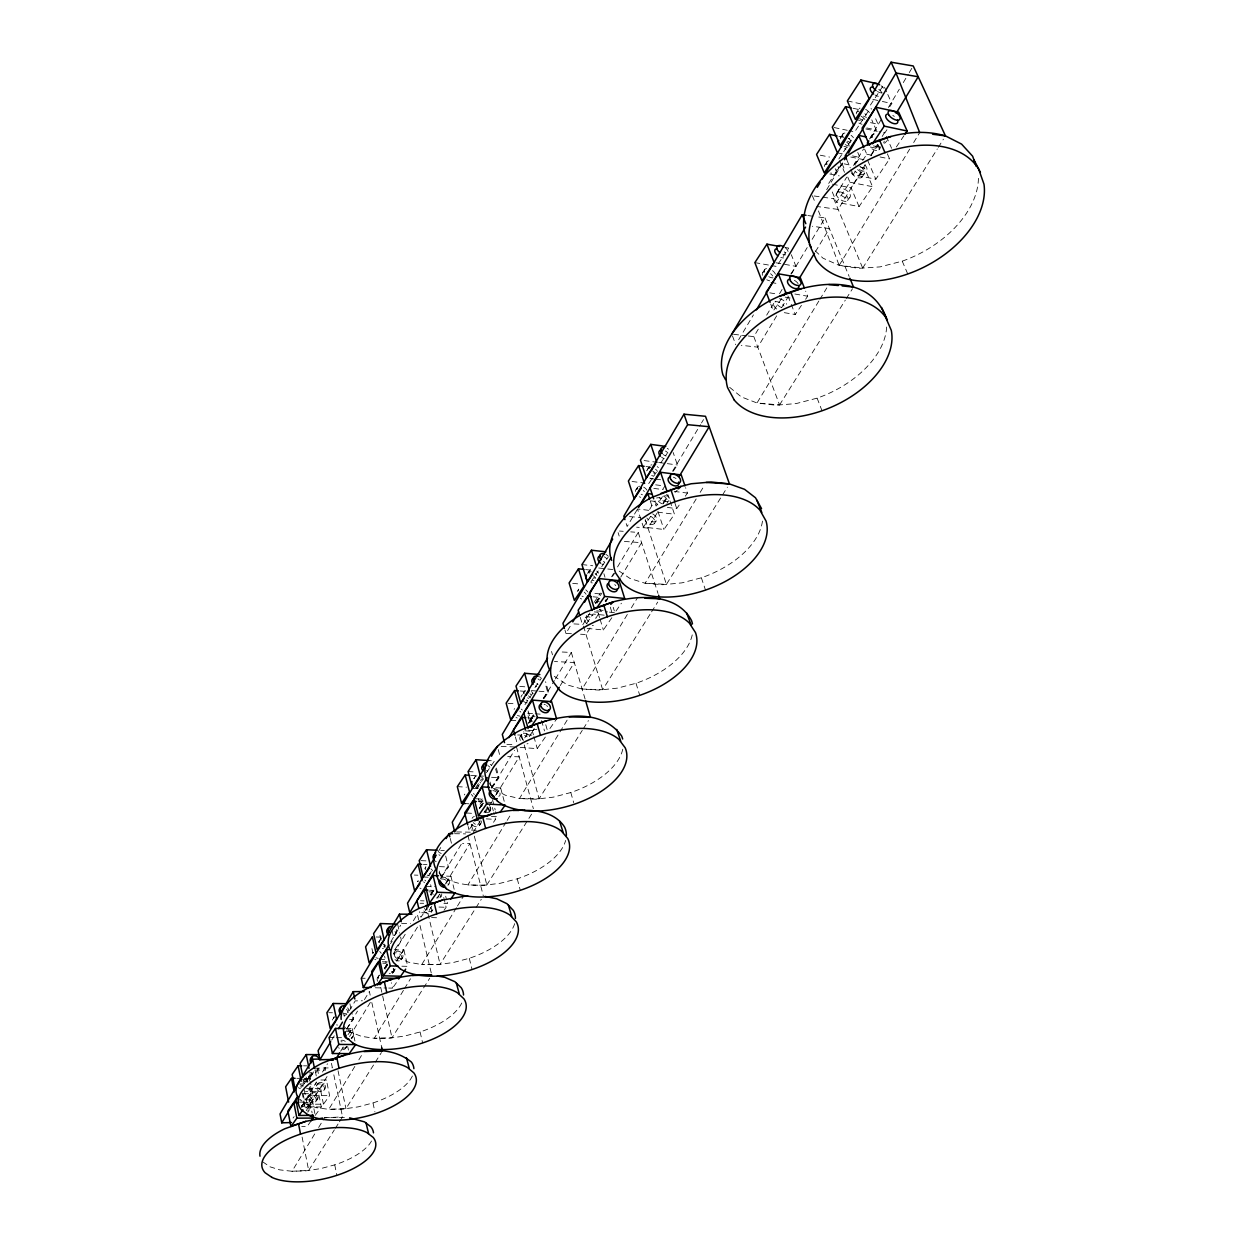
<?xml version="1.0" encoding="UTF-8"?>
<svg xmlns="http://www.w3.org/2000/svg" width="1244" height="1244" viewBox="0 0 1244 1244"><rect width="100%" height="100%" fill="white"/><g stroke="black" fill="none" stroke-linecap="round" stroke-linejoin="round"><path stroke-width="0.75" stroke-dasharray="5 3.75" d="M826.669 189.757L843.51 161.409M637.068 509.807L627.147 526.492L625.483 521.329M738.656 339.721L753.429 314.872M571.431 633.709L565.942 633.414L571.82 623.524M438.168 851.829L442.118 845.189M815.162 250.806L823.015 258.192L839.156 265.392L862.683 268.066L833.744 198.76L846.666 177.177M853.617 165.561L863.554 148.953M869.509 139.001L881.436 119.082M888.387 107.466L899.319 89.21M903.299 82.57L908.26 74.267M909.255 72.603L913.236 65.963M306.537 1081.471L310.502 1074.863M649.632 509.465L654.624 501.145M672.584 471.196L700.512 424.608M701.507 422.944L703.498 419.617M331.697 1040.124L334.652 1035.21M349.346 1010.688L355.224 1000.876L362.424 1000.782M390.834 941.646L400.677 925.256M729.653 387.319L741.284 396.883L756.99 402.978L779.568 404.922L753.817 336.611L759.742 326.721M766.662 315.167L774.577 301.981M779.521 293.74L782.492 288.795M791.386 273.96L807.201 247.587M812.145 239.346L824.99 217.902L815.504 216.596M589.92 612.919L583.016 624.426L570.25 623.695M595.845 603.076L601.754 593.217M611.628 576.781L613.587 573.5M617.537 566.922L638.25 532.432L630.724 531.872M522.9 740.009L521.531 735.095L523.537 731.783M528.513 723.526L533.489 715.269M543.457 698.739L554.404 680.561M555.399 678.913L571.338 652.478L560.531 651.918M865.202 164.643L838.207 209.443L816.764 206.442L839.156 265.392L858.609 268.346L880.083 266.885L902.227 261.162A92.834 60.583 -26.4 0 0 978.422 176.788M871.204 154.691L877.191 144.739M882.198 136.451L886.194 129.811M657.034 513.119L648.015 528.062L636.633 527.207M663.052 503.151L668.075 494.832M776.676 315.852L757.783 347.138L741.237 345.303M781.652 307.626L787.623 297.736M815.473 251.63L829.39 228.569L812.27 226.237M479.795 807.791L483.761 801.229M491.707 788.074L514.518 750.288M346.641 1029.083L357.51 1011.092M364.43 999.647L369.375 991.468L370.183 995.153M590.014 627.956L586.048 634.518L580.559 634.222M595.969 618.112L600.93 609.918M607.865 598.442L605.875 601.723A5.707 3.763 34.4 0 0 604.755 600.697M620.756 577.123L641.577 542.679L622.715 541.311M384.629 968.298L387.599 963.385M393.555 953.557L406.43 932.254M413.381 920.778L417.346 914.216L418.684 919.876M301.468 1106.802L316.489 1081.969M322.491 1072.048L327.499 1063.76M430.486 895.042L433.487 890.082M440.5 878.513L462.504 842.172M696.173 498.968L645.107 583.249L630.055 578.507L618.641 570.732L617.055 568.384M700.17 492.36L704.182 485.751M529.26 736.697L534.267 728.455M560.282 685.584L574.308 662.508L554.435 661.528M480.308 820.76L473.326 832.236L486.839 884.951C469.315 885.79 448.135 885.09 436.457 869.883M485.3 812.565L488.286 807.651M489.281 806.003L492.282 801.089M496.263 794.527L519.199 756.818L507.692 756.461M627.334 614.458L582.13 689.036L567.513 685.009L554.295 676.316M631.361 607.834L637.394 597.897M839.156 265.392L909.644 149.171M913.671 142.531L919.705 132.564M818.847 301.048L756.99 402.978L775.681 405.233L796.144 403.585L817.121 398.142A86.676 54.581 -22.9 0 0 886.645 326.799M819.843 299.4L826.825 287.893M354.851 1066.419L328.789 1109.337L316.178 1107.673L306.102 1104.159L300.597 1100.007M358.863 1059.826L361.864 1054.865M314.701 1133.968L292.029 1171.257L279.76 1169.873L269.901 1166.763L263.153 1162.114M318.635 1127.484L324.544 1117.75L346.096 1117.376M340.638 1051.227L343.624 1046.344M349.58 1036.547L370.401 1002.306M396.665 961.239L418.575 925.272M306.226 1110.705L327.343 1076.06M431.761 906.145L427.749 912.738L418.746 912.707M445.834 883.084L469.952 843.541L462.55 843.416M567.108 720.167L519.448 798.555L505.328 795.211L494.381 789.38L487.384 781.387M403.445 990.364L374.273 1038.305L361.304 1036.299L351.01 1032.302L344.122 1026.549M404.456 988.7L410.489 978.779M506.184 822.02L467.868 884.982L483.652 885.339L500.461 883.24L517.255 878.824A67.969 34.801 -14.8 0 0 565.631 840.462M507.194 820.371L511.222 813.747M456.486 907.654L421.763 964.566L408.452 962.172L397.956 957.647L393.71 953.728M457.481 906.021L463.437 896.271M862.683 268.066L937.292 148.969M938.318 147.336L943.434 139.172M762.463 521.096A79.305 46.93 -19.1 0 1 701.367 577.791L681.945 582.861L662.788 584.727L645.107 583.249L666.426 584.369L727.413 487.15M779.568 404.922L845.298 300.162M846.34 298.529L852.498 288.717M692.239 634.891A75.215 42.545 -17.3 0 1 636.011 683.283L617.522 688.119L599.157 690.093L582.13 689.036L602.656 689.72L650.581 613.432M651.607 611.815L657.718 602.08M622.762 749.199A71.11 38.129 -15.8 0 1 570.809 792.537L553.269 797.155L535.775 799.192L519.448 798.555L539.103 798.803L582.27 730.383M583.296 728.751L588.443 720.603M486.839 884.951L531.841 813.763M412.37 1076.013A60.116 26.87 -12.8 0 1 372.982 1102.946L358.148 1106.88L343.095 1109.057L328.789 1109.337L345.956 1108.653L374.351 1063.729M375.361 1062.127L381.457 1052.502M461.711 1003.037A62.542 29.265 -13.3 0 1 420.099 1031.96L404.658 1036.05L389.045 1038.211L374.273 1038.305L392 1037.807L422.571 989.509M423.598 987.907L429.709 978.25M371.521 1141.012A57.955 24.849 -12.4 0 1 334.745 1164.866L320.454 1168.66L305.9 1170.837L292.029 1171.257L308.667 1170.433L334.341 1129.894M335.367 1128.261L338.446 1123.41M339.472 1121.777L342.551 1116.91L333.548 1073.479M514.643 923.67A65.092 31.846 -14 0 1 469.283 958.3L453.205 962.545L437.017 964.691L421.763 964.566L440.096 964.287L481.272 899.319M856.867 112.038L858.376 109.736M840.913 137.073L843.137 133.668M825.052 164.752L827.229 161.425M868.11 111.509L854.706 131.848L849.108 130.682M762.867 272.358L764.889 269.295M838.845 158.983L851.984 139.048L848.252 138.271M828.691 183.428L841.939 163.399L851.331 165.296M646.538 470.885L650.006 465.66A5.94 3.67 33.9 0 0 649.555 468.615M889.74 106.72L891.855 103.532L887.33 93.456M636.057 489.638L637.752 487.073A5.878 3.685 33.9 0 0 637.301 490.027M872.619 134.585L870.318 138.053A6.904 3.514 34.2 0 1 872.339 137.369M871.018 137.757L876.211 129.951L871.795 119.89M854.084 164.488L855.592 162.233M855.841 163.57L859.915 157.444L857.754 152.421M836.901 192.509L839.109 189.181M660.891 462.784L667.157 453.407M887.345 153.805L889.6 158.921L875.838 179.229L853.166 174.673L856.323 169.962M862.621 160.538L866.819 154.24L864.596 149.109M588.117 572.691L589.703 570.296M860.708 167.194L864.471 167.956L872.557 186.693L859.06 206.566L836.543 202.212L849.932 182.199L847.755 177.068M648.715 483.605L657.967 469.781M577.263 591.46L578.833 589.112M886.941 129.749L884.811 132.937L879.119 131.74M790.826 273.991L795.942 266.356L791.324 254.74M870.847 155.78L878.186 144.833M859.06 206.566L851.114 187.86L864.471 167.956M878.964 149.824L880.503 147.538M861.905 177.254L866.446 170.49M590.884 581.881L598.224 570.949M781.59 298.576L773.333 310.829L770.72 304.065M847.599 200.673A6.764 3.561 34.2 0 0 841.784 192.353A6.764 3.561 34.2 0 0 837.352 196.754A6.764 3.561 34.2 0 0 847.599 200.673L849.839 197.361A6.764 3.561 34.2 0 0 844.007 189.026A6.764 3.561 34.2 0 0 839.56 193.426A6.764 3.561 34.2 0 0 849.839 197.361M601.723 566.72L608.129 557.203M524.688 691.026L523.242 693.172A5.349 3.701 34.2 0 1 524.035 692.566M673.206 471.227L677.42 464.976L673.159 452.505M662.896 489.079L664.965 486.015M896.364 146.947L903.921 135.798M662.446 496.698L656.086 506.075L654.282 500.632M664.638 495.687L668.386 496.154L674.45 514.223L663.923 529.477L643.397 527.052L652.789 513.243M534.951 687.652L541.467 678.058M475.099 776.754L473.762 778.713A5.131 3.701 34.3 0 1 474.539 778.106M594.103 602.438L600.463 593.093M524.968 704.633L533.52 692.053M612.546 576.314L614.692 573.142M587.184 624.021A5.66 3.763 34.4 0 1 585.286 617.755L586.888 615.407M596.094 602.36L598.193 599.173M663.176 503.804L668.386 496.154M784.28 312.664L795.211 314.499L801.447 305.371M805.599 299.275L807.683 296.227L805.677 291.158M666.939 503.291L668.712 500.694M654.328 523.615L656.07 521.065M586.686 623.399L593.077 614.054L605.766 615.298M475.566 787.747L481.521 779.039M486.435 772.726L494.49 760.939L488.954 760.582M476.53 788.618L483.03 779.148M599.561 617.568L597.944 612.25L600.074 609.14M605.393 601.365L607.523 598.271M543.224 698.288L547.593 691.944L544.934 682.661M544.157 698.366L548.526 691.991L545.587 681.712M533.365 714.787L530.395 719.11L527.814 709.889M529.198 721.971L532.105 717.726M534.034 715.393L529.711 721.66L527.347 713.139M667.359 507.459L676.752 508.609L681.028 502.405M685.304 496.185L687.45 493.075L685.599 487.632M378.907 941.63L381.208 938.303A4.727 3.639 34.6 0 0 380.586 941.117M520.443 736.308L521.874 734.224M428.465 875.667L432.648 869.603M482.174 798.835L479.997 801.991L479.127 798.648M524.719 737.894L526.881 734.769L525.917 731.301M482.905 800.11L479.904 804.433L478.458 798.866M491.862 788.012L498.968 777.749L495.983 766.553M533.396 734.815L532.432 731.363L534.593 728.222M480.277 806.889L481.972 804.386A5.178 3.748 34.8 0 0 481.397 807.309M615.967 611.084L621.409 603.216M587.106 628.407L603.356 629.962L613.012 616.013M394.83 935.13L396.012 933.451M476.374 830.292L469.004 829.919L476.032 819.812M390.429 943.698L392.171 941.179M495.563 795.336L500.663 788.027L491.396 787.452L498.004 777.982L495.594 768.87M484.04 812.503L488.052 806.734M445.679 856.074L448.384 867.021L440.905 877.751L438.666 868.654M433.301 890.673L430.797 894.234A4.929 3.716 35.1 0 1 433.658 893.145M479.329 825.767L480.666 823.839M488.721 812.721L490.074 810.777M395.343 948.814L401.346 940.231L400.101 934.866M549.941 728.502L556.597 719.001M394.861 952.189L393.679 953.868A4.774 3.685 35.2 0 1 399.837 954.039A4.774 3.685 35.2 0 1 401.159 959.808A4.774 3.685 35.2 0 1 395.001 959.653M520.132 747.426L537.237 748.624L545.976 736.153M377.834 977.317L378.969 975.685M385.733 966.433L386.884 964.769A4.758 3.685 35.2 0 0 386.278 967.63M385.5 966.821L386.651 965.157M301.717 1086.805L307.626 1078.361L304.049 1078.346M428.294 906.658L420.907 917.201L419.586 911.665M445.585 883.955L450.95 876.305L440.221 875.838M310.705 1076.464L312.742 1073.572M436.784 898.261L439.956 893.752M318.775 1068.549L315.727 1072.888L309.196 1072.872M346.858 1028.632L353.296 1019.489L352.534 1016.006M493.51 822.268L495.532 819.392L493.744 812.596M396.914 959.933L403.911 950.012L394.255 949.747M431.124 912.272L432.368 910.515M347.978 1034.713L352.27 1028.632L346.672 1028.555M401.159 959.808L402.341 958.144A4.789 3.701 35.2 0 0 398.811 951.256A4.789 3.701 35.2 0 0 394.643 956.123A4.789 3.701 35.2 0 0 402.341 958.144M392.917 972.715L394.317 970.693M308.092 1089.853L311.295 1089.853L316.349 1082.715M302.587 1104.75L301.577 1106.165A4.385 3.608 35.8 0 1 307.315 1106.149A4.385 3.608 35.8 0 1 308.419 1111.638L309.429 1110.239M308.667 1096.368L310.705 1093.492M299.384 1102.122L304.749 1102.106L310.705 1093.709L309.336 1086.883M316.878 1085.001L317.904 1083.555M351.897 1038.134L352.985 1036.594M345.381 1048.536L346.454 1047.028M443.999 910.313L446.129 907.311L442.973 894.42M320.936 1079.979L326.394 1079.979L329.613 1095.637L323.456 1104.19L307.081 1104.237L313.177 1095.653L310.362 1081.689M306.055 1108.124L310.02 1102.542L301.017 1102.557M314.887 1113.644L312.12 1099.82L318.153 1091.346L305.48 1091.346M323.456 1104.19L320.268 1088.578L326.394 1079.979M393.508 986.741L399.464 978.39M315.556 1101.873A4.416 3.608 35.8 0 0 312.399 1095.342A4.416 3.608 35.8 0 0 308.372 1100.147A4.416 3.608 35.8 0 0 315.556 1101.873L317.593 1099.012A4.416 3.623 35.8 0 0 314.437 1092.481A4.416 3.623 35.8 0 0 310.409 1097.286A4.416 3.623 35.8 0 0 317.593 1099.012M323.798 1090.553A4.447 3.623 35.8 0 0 320.625 1083.99A4.447 3.623 35.8 0 0 316.582 1088.795A4.447 3.623 35.8 0 0 323.798 1090.553L324.839 1089.106A4.447 3.623 35.8 0 0 321.652 1082.544A4.447 3.623 35.8 0 0 317.609 1087.349A4.447 3.623 35.8 0 0 324.839 1089.106M311.14 1120.86L307.128 1126.411L301.732 1126.458M315.245 1115.37L321.325 1106.942L318.153 1091.346M884.577 143.34L887.143 140.603M675.025 492.406L677.389 490.012M294.175 1116.708L293.6 1117.205A4.354 3.608 35.8 0 0 293.086 1118.045M324.544 1117.75L342.551 1116.91M314.468 1068.238L332.381 1067.819L330.515 1058.799M361.289 978.282L365.145 978.25M321.325 1106.942L304.967 1106.989L302.199 1093.072M295.87 1099.851L312.12 1099.82M320.268 1088.578L303.956 1088.578L307.081 1104.237M303.52 1093.709L310.705 1093.709M313.177 1095.653L329.613 1095.637M401.656 923.608L410.613 923.623M302.479 1079.652L308.978 1079.668M303.007 1081.254L308.388 1081.269M299.477 1083.959L302.712 1083.959M296.881 1078.33L302.245 1078.346M305.075 1078.797L310.518 1078.797M420.099 903.268L423.691 903.284M303.505 1065.828L307.081 1065.844M314.763 1070.104L325.601 1070.151L324.528 1064.988M329.085 1037.574L334.667 1037.62M336.533 1037.651L342.116 1037.698M328.743 1012.709L332.443 1012.771M349.564 1019.442L353.296 1019.489M456.579 831.941L471.476 832.205M454.573 833.698L465.66 833.884M375.253 987.783L386.76 988.016M388.688 988.063L392.513 988.14L391.3 982.729M382.794 963.245L386.2 963.322L384.598 956.216M401.874 966.199L407.69 966.339L403.911 950.012M379.622 959.482L387.304 959.684M382.312 961.783L388.066 961.939M376.17 936.996L381.861 937.167M501.192 746.478L514.596 746.929M506.899 744.347L514.612 744.612M431.559 917.574L438.666 917.823M517.691 734.955L521.531 735.095M438.992 907.047L446.129 907.311M420.503 900.749L424.048 900.874M443.937 903.471L447.513 903.611L445.694 896.224M429.631 890.237L433.192 890.377M428.885 891.839L432.414 891.979L430.657 884.733M425.619 886.272L434.529 886.645M414.376 875.061L417.891 875.201M423.131 876.989L428.465 877.222M423.411 864.487L426.956 864.642M439.459 866.617L448.384 867.021M420.954 860.63L426.257 860.879M440.765 850.429L444.31 850.601M486.28 818.879L495.532 819.392M466.516 813.016L472.02 813.327M491.427 816.422L496.994 816.733L495.656 811.632M478.162 801.649L491.069 802.411M465.24 803.593L468.91 803.795M475.892 798.741L481.444 799.068M457.31 786.628L466.438 787.188M472.44 788.354L477.96 788.696M470.667 775.323L483.496 776.147M491.567 777.282L498.968 777.749M468.086 771.544L475.426 772.011M528.607 730.259L536.257 730.834M524.859 730.803L532.432 731.363M526.881 734.769L532.619 735.188M619.434 531.033L623.197 531.312M510.817 720.229L516.493 720.649M629.511 516.618L640.862 517.488M527.58 713.17L533.303 713.605M535.2 713.761L540.922 714.196M527.783 717.835L533.489 718.27M508.018 703.295L515.56 703.886M531.343 690.591L537.081 691.058M538.979 691.213L548.526 691.991M520.287 690.98L529.742 691.757M519.79 686.393L525.481 686.859M594.337 611.892L597.944 612.25M596.7 610.851L607.601 611.939M609.42 612.126L614.878 612.67M593.061 596.778L600.292 597.524M594.881 593.404L602.112 594.15M572.691 583.312L579.844 584.058M581.943 564.574L592.735 565.756M598.722 568.01L605.968 568.803M607.787 569.006L613.23 569.581M585.66 569.596L594.632 570.561M733.633 334.325L746.478 335.771M748.313 335.989L753.817 336.611M648.668 510.335L637.503 508.967L643.397 527.052M657.578 512.17L674.45 514.223M650.892 500.881L654.593 501.348M674.248 491.411L687.45 493.075M632.092 481.49L645.03 483.138M655.65 484.833L663.099 485.782M653.815 488.41L663.176 489.592M650.083 478.427L653.815 478.909M655.681 479.142L661.279 479.857M646.009 466.547L653.427 467.511M644.143 460.575L657.174 462.301M658.667 462.504L677.42 464.976M807.916 215.554L813.607 216.332M814.136 195.977L833.744 198.76M794.869 294.019L807.683 296.227M769.787 292.838L775.245 293.771M785.197 297.145L790.484 298.047M770.985 282.466L778.231 283.725M754.875 262.608L769.321 265.174M771.124 265.501L776.536 266.449L788.696 248.1L785.057 247.447M775.929 262.779L795.942 266.356M832.438 184.174L851.114 187.86M829.872 174.02L839.187 175.87M849.932 182.199L872.557 186.693M820.278 155.205L829.561 157.086M837.445 152.856L843.074 154.007M852.435 155.92L859.915 157.444M850.772 157.008L863.942 159.698M843.914 146.403L847.662 147.181M866.819 154.24L872.51 155.407M880.114 156.977L889.6 158.921M838.938 136.327L846.386 137.882M873.412 145.906L880.736 147.43M870.287 147.01L879.803 148.985M834.149 127.541L847.226 130.293M866.788 127.961L876.211 129.951M865.855 128.941L877.222 131.335M855.405 119.44L862.963 121.041M870.52 122.643L878.077 124.26L874.376 115.879M853.073 108.275L858.718 109.488M847.351 100.935L862.403 104.185M872.884 99.396L880.472 101.044M882.369 101.464L891.855 103.532M886.583 91.776L883.567 85.074L869.929 105.818L871.406 109.161M886.319 136.358L891.606 148.316M867.706 160.46L875.838 179.229M902.227 261.162L907.762 273.991M846.589 159.279L850.243 167.831M850.974 169.542L853.166 174.673M841.939 163.399L844.847 170.241M839.56 160.647L844.52 172.341M832.267 191.965L836.543 202.212M824.99 217.902L849.139 276.432M812.363 195.728L815.302 202.865M787.95 295.963L790.593 302.696M791.246 304.391L795.211 314.499M817.121 398.142L822.02 410.784M732.452 335.88L735.717 344.681M701.367 577.791L705.503 590.091M674.932 503.198L676.752 508.609M657.952 511.455L663.923 529.477M650.239 500.834L652.633 508.096M645.216 519.494L666.426 584.369M638.25 532.432L657.998 593.388M618.097 532.603L619.185 536.04M603.9 573.717L604.988 577.216M613.214 607.336L614.318 610.882M636.011 683.283L639.743 695.334M610.275 607.134L611.924 612.468M600.106 619.341L603.356 629.962M583.514 626.105L602.656 689.72M580.279 617.397L582.425 624.519M564.947 630.039L565.942 633.414M571.338 652.478L585.1 699.066M551.512 651.467L552.491 654.811M570.809 792.537L573.671 802.613M545.758 724.739L547.733 731.674M541.575 720.587L544.514 730.959M533.878 736.541L537.237 748.624M524.253 744.938L539.103 798.803M515.389 736.899L517.286 743.819M516.509 746.991L533.365 808.678M498.253 749.634L500.026 756.212M500.663 788.027L504.302 801.649M517.255 878.824L520.287 890.315M490.043 781.978L490.991 785.602M492.515 799.721L495.205 809.922M492.406 807.496L493.293 810.901M471.274 824.197L472.922 830.634M468.148 826.514L469.004 829.919M467.915 835.517L483.341 896.069M450.235 838.425L451.448 843.245M450.95 876.305L454.153 889.258M469.283 958.3L472.067 969.542M425.946 905.181L440.096 964.287M420.006 925.474L431.746 975.032M397.613 924.121L399.682 933.062M420.099 1031.96L422.633 1042.954M392.062 930.621L393.539 937.059M383.93 943.869L384.66 947.073M379.964 935.379L381.784 943.434M380.742 987.378L392 1037.807M371.925 948.581L373.713 956.62M371.816 1002.54L381.644 1047.184M372.982 1102.946L374.91 1111.887M349.906 1003.768L352.161 1014.249M352.27 1028.632L354.929 1041.026M343.531 1012.943L344.261 1016.426M347.698 1046.577L348.46 1050.107M338.057 1070.757L345.956 1108.653M317.36 1068.549L318.402 1073.681M334.745 1164.866L336.875 1175.347M315.276 1071.006L316.318 1076.138M309.678 1075.049L310.596 1079.683M308.559 1076.184L310.269 1084.721M310.611 1086.432L311.295 1089.853M306.351 1077.817L307.268 1082.436M310.02 1102.542L312.104 1112.898M303.07 1093.6L304.749 1102.106M302.105 1137.078L308.667 1170.433M595.907 603.402A5.707 3.763 34.4 0 1 598.457 600.619M595.518 578.149A5.66 3.701 34 0 1 594.181 577.869M589.205 573.235A5.66 3.701 34 0 1 590.527 569.721M596.7 571.058A5.66 3.701 34 0 1 598.597 573.157M597.711 602.158A5.707 3.763 34.4 0 1 600.074 598.24M605.253 599.888A5.707 3.763 34.4 0 1 606.326 600.883M593.917 580.544A5.66 3.701 34 0 1 592.579 580.248M587.603 573.5A5.66 3.701 34 0 1 591.227 571.774M595.114 573.437A5.66 3.701 34 0 1 596.996 575.537M652.696 478.94A5.925 3.67 33.9 0 1 649.928 478.023M652.478 470.978A5.925 3.67 33.9 0 1 654.888 472.844M654.795 473.42A5.94 3.67 33.9 0 1 653.411 472.813M650.83 465.101A5.94 3.67 33.9 0 1 651.918 464.821M657.252 466.609A5.94 3.67 33.9 0 1 658.371 467.635M653.053 476.017A5.925 3.67 33.9 0 1 651.669 475.426M647.611 470.092A5.925 3.67 33.9 0 1 650.192 467.417M655.51 469.221A5.925 3.67 33.9 0 1 657.501 471.383M642.479 494.801A5.878 3.685 33.9 0 1 641.111 494.195M638.576 486.513A5.878 3.685 33.9 0 1 639.665 486.217M643.661 487.15A5.878 3.685 33.9 0 1 646.927 490.136M640.769 497.351A5.878 3.685 33.9 0 1 639.4 496.76M635.389 491.473A5.878 3.685 33.9 0 1 637.954 488.783M643.241 490.54A5.878 3.685 33.9 0 1 644.345 491.567M664.296 458.678A5.971 3.67 33.9 0 1 661.606 457.217M665.431 451.028A5.971 3.67 33.9 0 1 667.872 452.909M666.069 456.035A5.987 3.67 33.9 0 1 663.363 454.558M667.204 448.369A5.987 3.67 33.9 0 1 668.51 449.224M604.724 562.086A5.707 3.701 34 0 1 603.371 561.526M605.983 554.451A5.707 3.701 34 0 1 608.3 556.27M603.091 564.512A5.707 3.701 34 0 1 601.754 563.936M604.366 556.877A5.707 3.701 34 0 1 606.683 558.68M614.723 584.602A5.753 3.763 34.4 0 1 615.796 585.613M652.665 513.85A5.925 3.732 34.3 0 1 655.681 521.391A5.925 3.732 34.3 0 1 646.833 518.017M662.352 503.851A5.971 3.732 34.3 0 1 656.863 497.849M663.503 496.045A5.971 3.732 34.3 0 1 667.453 502.452M673.315 477.167A6.018 3.732 34.3 0 1 676.036 478.629M657.889 504.986A5.971 3.732 34.3 0 1 655.106 500.446M656.599 498.004A5.971 3.732 34.3 0 1 665.042 501.674M650.939 516.4A5.925 3.748 34.3 0 1 653.94 523.942A5.925 3.748 34.3 0 1 645.107 520.567M794.403 280.335A6.547 3.623 34.2 0 1 798.073 283.601M666.566 494.303A5.987 3.732 34.3 0 1 667.888 501.285A5.987 3.732 34.3 0 1 659.413 497.6M872.402 137.571A6.92 3.514 34.2 0 1 876.04 134.057M884.142 141.132A6.92 3.514 34.2 0 1 883.598 142.92M862.776 120.31A6.842 3.452 33.9 0 1 859.713 118.569M856.307 113.795A6.842 3.452 33.9 0 1 858.873 111.385M864.844 113.748A6.842 3.452 33.9 0 1 866.151 114.899M862.03 124.229A6.826 3.452 33.9 0 1 858.935 123.016M861.097 116.221A6.826 3.452 33.9 0 1 864.938 119.564M849.636 145.906A6.78 3.483 33.9 0 1 845.189 144.568M840.338 138.83A6.78 3.483 33.9 0 1 842.919 136.405M848.843 138.722A6.78 3.483 33.9 0 1 851.176 141.085M846.029 149.14A6.764 3.483 33.9 0 1 844.505 148.689M846.62 142.096A6.764 3.483 33.9 0 1 848.952 144.459M838.114 166.603A6.718 3.499 33.9 0 1 832.967 169.635M826.965 164.348A6.718 3.499 33.9 0 1 829.235 160.74M773.084 277.847A6.438 3.576 33.9 0 1 768.792 276.666M764.547 272.234A6.438 3.576 33.9 0 1 766.864 268.548M772.54 270.648A6.438 3.576 33.9 0 1 775.385 274.147M769.709 280.817A6.422 3.576 33.9 0 1 766.77 279.729M762.525 275.313A6.422 3.576 33.9 0 1 764.842 271.612M770.518 273.711A6.422 3.576 33.9 0 1 772.711 275.997M835.222 168.686A6.702 3.499 33.9 0 1 835.657 172.854A6.702 3.499 33.9 0 1 830.774 172.963M824.461 166.525A6.702 3.499 33.9 0 1 827.042 164.068M785.695 254.802A6.484 3.561 33.9 0 1 782.865 254.289M785.104 247.603A6.484 3.561 33.9 0 1 788.261 252.268M859.822 166.261A6.842 3.545 34.2 0 1 864.16 173.88A6.842 3.545 34.2 0 1 854.861 171.112M857.567 169.635A6.826 3.545 34.2 0 1 862.481 175.808A6.826 3.545 34.2 0 1 857.474 177.55A6.826 3.545 34.2 0 1 850.834 171.999M783.627 257.912A6.484 3.561 33.9 0 1 780.797 257.415M784.28 251.817A6.484 3.561 33.9 0 1 785.259 253.014M880.425 146.885A6.904 3.514 34.2 0 1 873.226 144.708M877.378 144.351A6.904 3.514 34.2 0 1 878.109 150.337A6.904 3.514 34.2 0 1 869.587 146.994M892.803 115.428A6.982 3.499 34.2 0 1 894.312 116.423M864.891 165.001A6.842 3.545 34.2 0 1 866.057 170.786A6.842 3.545 34.2 0 1 858.438 168.873M855.359 165.219A6.842 3.545 34.2 0 1 858.998 161.673M781.59 307.579A6.5 3.639 34.2 0 1 775.525 301.219M779.459 298.684A6.5 3.639 34.2 0 1 786.721 304.251M878.326 96.317A6.904 3.437 33.9 0 1 875.201 95.073M878.808 89.304A6.904 3.437 33.9 0 1 881.934 92.927M776.614 309.01A6.484 3.654 34.2 0 1 774.919 301.903A6.484 3.654 34.2 0 1 784 306.055M882.043 92.958A6.92 3.421 33.9 0 1 877.518 91.543M881.125 85.774A6.92 3.421 33.9 0 1 883.52 88.168M850.492 142.376A6.78 3.468 33.9 0 1 847.413 141.163M842.888 136.591A6.78 3.468 33.9 0 1 846.526 133.155M851.067 135.332A6.78 3.468 33.9 0 1 853.415 137.695M866.586 117.325A6.842 3.452 33.9 0 1 863.491 116.096M859.137 108.57A6.842 3.452 33.9 0 1 859.977 108.104M865.622 109.316A6.842 3.452 33.9 0 1 869.478 112.675M588.785 621.689A5.66 3.763 34.4 0 1 587.681 614.816A5.66 3.763 34.4 0 1 595.767 618.206M593.372 625.297A5.66 3.763 34.4 0 1 592.315 625.623M585.286 617.755A5.66 3.763 34.4 0 1 592.284 618.439M592.315 582.907A5.66 3.701 34 0 1 590.978 582.627M593.512 575.817A5.66 3.701 34 0 1 595.394 577.9M581.679 598.986A5.614 3.701 34 0 1 580.357 598.426M584.213 592.175A5.614 3.701 34 0 1 586.079 594.259M583.249 596.654A5.614 3.701 34 0 1 581.928 596.094M578.149 590.947A5.614 3.701 34 0 1 578.32 589.936M585.784 589.843A5.614 3.701 34 0 1 587.65 591.926M603.184 610.275A5.707 3.763 34.4 0 1 599.281 609.451M595.581 603.2A5.707 3.763 34.4 0 1 599.219 601.412M493.044 788.68A5.209 3.748 34.8 0 1 498.782 790.982A5.209 3.748 34.8 0 1 499.419 796.098M492.842 790.593A5.194 3.748 34.8 0 1 498.735 796.222M523.568 740.336A5.349 3.748 34.7 0 1 522.667 733.618A5.349 3.748 34.7 0 1 530.333 736.728M528.031 743.523A5.334 3.748 34.7 0 1 527.005 743.865M520.365 740.398A5.334 3.748 34.7 0 1 521.22 735.702A5.334 3.748 34.7 0 1 527.129 736.806M527.192 702.86A5.334 3.701 34.2 0 1 523.491 701.336M521.112 697.106A5.334 3.701 34.2 0 1 522.604 694.696M528.498 695.831A5.334 3.701 34.2 0 1 530.255 697.837M519.961 716.124A5.303 3.701 34.2 0 1 517.442 715.378M514.114 709.407A5.303 3.701 34.2 0 1 514.612 708.582M521.283 709.111A5.303 3.701 34.2 0 1 522.278 710.044M517.271 717.975A5.303 3.701 34.2 0 1 516.027 717.461M519.852 711.21A5.303 3.701 34.2 0 1 520.847 712.143M532.043 721.815A5.396 3.763 34.6 0 1 532.914 717.104M533.94 716.762A5.396 3.763 34.6 0 1 535.122 716.715M530.115 722.811A5.38 3.763 34.6 0 1 531.452 719.234M464.323 794.947A5.085 3.685 34.3 0 1 464.836 794.123M471.274 794.512A5.085 3.685 34.3 0 1 472.938 796.455M487.726 771.078A5.178 3.701 34.3 0 1 486.497 770.58M490.323 764.329A5.178 3.701 34.3 0 1 491.287 765.247M528.824 698.366A5.349 3.701 34.2 0 1 527.549 697.837M524.144 693.934A5.349 3.701 34.2 0 1 524.004 692.846M524.191 691.851A5.349 3.701 34.2 0 1 525.481 690.436M531.39 691.586A5.349 3.701 34.2 0 1 533.147 693.592M527.378 700.496A5.349 3.701 34.2 0 1 526.103 699.968M529.944 693.717A5.349 3.701 34.2 0 1 530.939 694.65M536.848 729.217A5.38 3.763 34.6 0 1 533.349 729.373M528.684 722.811A5.38 3.763 34.6 0 1 532.214 720.945M544.094 704.275A5.427 3.763 34.6 0 1 545.37 704.804M546.551 705.566A5.427 3.763 34.6 0 1 547.578 706.53M487.819 765.589A5.163 3.701 34.3 0 1 489.918 767.237M474.602 777.578A5.131 3.701 34.3 0 1 476.887 775.789M481.599 777.158A5.131 3.701 34.3 0 1 483.278 779.117M490.198 806.734A5.178 3.748 34.8 0 1 489.716 811.119A5.178 3.748 34.8 0 1 484.678 811.135M482.75 803.764A5.178 3.748 34.8 0 1 483.761 803.406M478.878 786.084A5.131 3.701 34.3 0 1 477.649 785.866M479.92 808.18A5.163 3.748 34.8 0 1 482.408 805.35M487.15 806.703A5.163 3.748 34.8 0 1 489.219 811.881M597.213 602.982A5.707 3.763 34.4 0 1 600.836 599.048M481.226 820.916A5.131 3.748 34.8 0 1 478.878 824.834A5.131 3.748 34.8 0 1 473.202 822.579M472.114 818.334A5.131 3.748 34.8 0 1 474.399 816.515M478.738 820.698A5.131 3.748 34.8 0 1 478.536 826.389A5.131 3.748 34.8 0 1 471.865 824.508M489.856 807.294A5.163 3.748 34.8 0 1 488.954 811.959M487.943 812.316A5.163 3.748 34.8 0 1 484.336 811.694M480.93 806.781A5.163 3.748 34.8 0 1 482.408 804.324M479.578 808.724A5.163 3.748 34.8 0 1 482.066 805.91M486.808 807.263A5.163 3.748 34.8 0 1 489.063 811.446M536.599 686.501A5.38 3.701 34.2 0 1 535.324 685.973M537.983 678.944A5.38 3.701 34.2 0 1 539.165 679.706M538.061 684.34A5.396 3.701 34.2 0 1 536.786 683.811M539.445 676.783A5.396 3.701 34.2 0 1 540.627 677.545M378.207 958.269A4.696 3.639 34.7 0 1 375.937 957.678M372.936 953.106A4.696 3.639 34.7 0 1 373.138 952.158M379.7 951.52A4.696 3.639 34.7 0 1 381.208 953.339M378.347 978.53A4.727 3.685 35.2 0 1 379.731 975.063M377.585 981.221A4.712 3.685 35.2 0 1 379.529 976.322M383.51 948.581A4.712 3.639 34.6 0 1 382.359 948.426M378.409 942.454A4.712 3.639 34.6 0 1 379.653 941.024M385.733 946.824A4.712 3.639 34.6 0 1 383.51 946.762M379.436 942.781A4.712 3.639 34.6 0 1 380.804 939.36M375.921 959.746A4.681 3.639 34.7 0 1 374.802 959.311M372.5 952.997A4.681 3.639 34.7 0 1 373.247 952.375M393.135 968.812A4.743 3.685 35.2 0 1 392.171 973.352M384.785 968.609A4.743 3.685 35.2 0 1 387.195 965.811M394.783 969.278A4.743 3.685 35.2 0 1 390.134 972.03M385.951 966.961A4.743 3.685 35.2 0 1 387.397 964.535M430.766 873.957A4.898 3.67 34.5 0 1 429.584 873.77M425.339 869.665A4.898 3.67 34.5 0 1 425.93 866.819L424.702 868.623A4.898 3.67 34.5 0 1 426.428 867.643M431.45 895.338A4.929 3.716 35.1 0 1 433.783 891.466M439.956 894.607A4.929 3.716 35.1 0 1 440.469 896.753M441.62 893.907A4.945 3.716 35.1 0 1 440.267 897.422M438.168 897.888A4.945 3.716 35.1 0 1 436.986 897.701M433.114 894.638A4.945 3.716 35.1 0 1 434.063 890.051M429.538 875.76A4.898 3.67 34.5 0 1 427.174 875.107M430.968 868.903A4.898 3.67 34.5 0 1 432.554 870.784M438.697 896.395A4.929 3.716 35.1 0 1 439.116 897.468M432.865 909.675A4.898 3.701 35.1 0 1 428.931 911.557A4.898 3.701 35.1 0 1 424.499 908.384M430.626 907.311A4.898 3.701 35.1 0 1 429.895 913.112A4.898 3.701 35.1 0 1 423.271 910.141M441.48 879.088A4.96 3.716 35.1 0 1 446.549 880.783A4.96 3.716 35.1 0 1 448.011 885.417M478.691 787.965A5.131 3.685 34.3 0 1 476.312 787.825M479.873 781.994A5.131 3.685 34.3 0 1 480.604 783.036M473.544 793.485A5.1 3.685 34.3 0 1 474.275 794.527M393.384 968.438A4.743 3.685 35.2 0 1 391.456 973.352M390.367 973.461A4.743 3.685 35.2 0 1 389.216 973.29M385.111 969.278A4.743 3.685 35.2 0 1 387.428 965.422M395.032 968.889A4.758 3.685 35.2 0 1 390.383 971.642M385.811 945.269A4.727 3.639 34.6 0 1 383.525 944.662M440.998 878.28A4.976 3.716 35.1 0 1 447.809 878.979A4.976 3.716 35.1 0 1 448.011 885.059M417.937 881.654A4.867 3.654 34.6 0 1 418.139 880.69M424.873 880.13A4.867 3.654 34.6 0 1 425.775 881.001M421.032 888.558A4.867 3.654 34.6 0 1 419.881 888.107M417.424 881.638A4.867 3.654 34.6 0 1 418.186 881.032M423.644 881.903A4.867 3.654 34.6 0 1 424.546 882.774M346.936 1046.204A4.556 3.654 35.5 0 1 340.529 1046.981M341.012 1040.342A4.556 3.654 35.5 0 1 345.257 1041.415M346.081 1046.764A4.541 3.654 35.5 0 1 343.204 1049.656A4.541 3.654 35.5 0 1 338.617 1047.666M340.996 1041.741A4.541 3.654 35.5 0 1 342.1 1041.881M301.297 1106.958A4.385 3.608 35.8 0 1 307.89 1112.245M300.457 1088.64A4.354 3.561 35.1 0 1 298.451 1087.645M303.07 1082.218A4.354 3.561 35.1 0 1 304.469 1083.928M301.452 1087.209A4.354 3.561 35.1 0 1 300.395 1086.836M303.116 1080.181A4.354 3.561 35.1 0 1 305.464 1082.513M301.934 1107.502A4.385 3.608 35.8 0 1 304.873 1103.615A4.385 3.608 35.8 0 1 309.865 1106.802A4.385 3.608 35.8 0 1 307.812 1111.25M303.52 1085.919A4.354 3.561 35.1 0 1 300.442 1084.799M305.075 1079.372A4.354 3.561 35.1 0 1 306.802 1082.078M346.33 1013.58A4.556 3.608 34.8 0 1 344.153 1013.549M347.62 1007.842A4.556 3.608 34.8 0 1 348.678 1010.843M348.475 1011.776A4.556 3.608 34.8 0 1 347.978 1012.585M346.905 1014.124A4.541 3.608 34.8 0 1 344.184 1015.244M346.547 1009.382A4.541 3.608 34.8 0 1 347.605 1012.383M312.431 1073.292A4.385 3.576 35 0 1 307.999 1076.013M311.016 1072.732A4.385 3.576 35 0 1 310.378 1076.791A4.385 3.576 35 0 1 305.931 1077.055M337.59 1025.04A4.525 3.608 34.8 0 1 336.486 1024.885M332.521 1020.033A4.525 3.608 34.8 0 1 332.739 1019.1M333.967 1017.685A4.525 3.608 34.8 0 0 333.236 1018.292L334.294 1016.768A4.525 3.608 34.8 0 0 333.579 1018.509M396.23 929.579A4.758 3.654 34.6 0 1 393.213 934.539M395.063 931.274A4.743 3.654 34.6 0 1 392.047 936.219M436.193 861.657A4.929 3.67 34.5 0 1 435.12 860.957M438.899 854.752A4.929 3.67 34.5 0 1 439.987 855.437M346.578 1030.265A4.572 3.654 35.4 0 1 352.969 1032.271A4.572 3.654 35.4 0 1 351.321 1037.62M346.423 1031.416A4.572 3.654 35.4 0 1 351.881 1033.795A4.572 3.654 35.4 0 1 351.166 1038.756M313.441 1071.846A4.385 3.576 35 0 1 309.01 1074.567M438.976 852.467A4.945 3.67 34.5 0 1 441.231 853.617M309.383 1098.716A4.416 3.608 35.8 0 0 316.582 1100.442A4.416 3.608 35.8 0 0 313.426 1093.911A4.416 3.608 35.8 0 0 309.383 1098.716"/><path stroke-width="1.5" d="M817.277 187.377L820.231 182.37M822.206 179.027L891.093 62.2L913.236 65.963L945.471 135.907L961.596 144.117L972.652 156.231L976.213 166.338M761.561 508.625L755.481 497.756L744.55 489.312L729.451 483.916L705.488 416.289L683.982 414.19L623.835 516.182L624.939 519.619M731.799 334.107L802.209 214.761L806.019 215.29M612.67 539.134L562.957 623.291L564.449 628.344M547.578 658.092L502.296 734.395L504.535 742.637M844.505 159.73L846.48 156.402M848.455 153.059L896.007 73.007L891.093 62.2M639.043 506.463L687.637 424.671L683.982 414.19M756.368 309.911L805.568 227.123M486.591 764.5L452.272 822.222L454.713 831.909L487.213 777.609M491.489 756.243L497.367 746.353M319.786 1059.048L312.633 1059.204L280.04 1113.971L281.75 1122.834L291.438 1122.523M572.8 621.891L578.678 612.001M584.571 602.127L611.022 557.654M363.994 991.53L353.234 991.639L318.091 1050.682L319.941 1059.732L332.179 1059.468M411.982 914.2L399.464 914.169L361.289 978.282L363.31 987.565L371.054 987.487M436.193 855.141L407.534 903.206L409.758 912.676L435.571 869.696M446.067 838.565L449.037 833.589L452.723 833.667M508.936 737.661L550.47 668.137M281.75 1122.834L297.611 1096.368M319.941 1059.732L330.717 1041.757M338.57 1028.679L342.489 1022.133M363.31 987.565L388.874 944.927M896.193 113.235L918.196 76.739L896.007 73.007L919.705 132.564M679.1 476.561L709.189 426.723L687.637 424.671M799.55 277.972L814.478 253.263M617.786 582.037L619.761 578.755M550.283 702.082L559.287 687.232M335.678 1059.39L339.643 1052.859M860.895 80.051L847.351 100.935L855.405 119.44L869.089 98.571L860.895 80.051L877.906 83.814M845.562 106.673L832.283 127.152L840.166 145.626L853.586 125.162L845.562 106.673L851.207 107.87M829.608 134.383L816.562 154.458L824.274 172.9L837.445 152.856L829.608 134.383L837.072 135.938M766.942 244.151L754.875 262.608L761.934 280.895L774.11 262.453L766.942 244.151L779.63 246.452M665.742 446.394L650.783 444.372L640.427 460.093L646.336 477.945L655.759 463.825M644.143 466.298L638.576 465.583L628.391 481.024L634.191 498.813L641.391 488.037M905.01 134.196L907.171 131.009L898.712 112.193L875.869 107.248L862.076 128.148L869.54 145.299M866.213 136.98L858.64 135.394L845.127 155.858L846.589 159.279M578.476 568.819L569.114 582.938L574.37 600.432L583.809 586.359L578.476 568.819L583.871 569.394M605.906 551.838L591.46 550.221L581.943 564.574L587.308 582.13L592.642 574.184M804.324 287.784L800.296 277.645L778.402 273.804L766.164 292.216L770.067 302.37M872.433 143.791L884.235 126.126L875.869 107.248M539.834 674.543L524.61 673.253L515.996 686.082L520.769 703.218L524.019 698.428M684.977 485.829L681.261 474.959L660.58 472.269L650.068 487.928L653.675 498.828M514.612 690.513L506.137 703.155L510.817 720.229L519.354 707.634L514.612 690.513L518.406 690.824M638.545 507.428L647.844 493.588L651.576 494.055M783.642 295.512L785.71 292.449L778.402 273.804M468.832 775.214L465.163 774.981L457.31 786.628L461.586 803.375L465.24 803.593M488.954 760.582L476.063 759.711L468.086 771.544L472.44 788.354L479.469 778.044M597.058 607.507L604.615 596.436L624.69 598.488L619.092 580.668L599.095 578.553L589.438 592.844L594.337 608.891M591.258 596.607L587.65 596.234L578.149 610.291L579.751 615.624M526.181 695.225L528.358 692.022M437.204 850.258L426.536 849.73L419.181 860.553L423.131 876.989L429.475 867.752M421.654 864.409L418.108 864.253L410.847 874.905L414.734 891.279L419.959 883.691M461.586 803.375L469.501 791.775L465.163 774.981M556.597 719.001L551.621 701.632L532.479 700.092L523.771 712.874L528.109 728.533M380.462 923.546L373.573 933.638L377.181 949.763L384.132 939.718L380.462 923.546L395.716 924.059M525.87 717.695L522.076 717.399L513.492 729.964L514.907 735.157M333.205 1003.473L326.892 1012.678L330.173 1028.415L336.533 1019.256L333.205 1003.473L346.205 1003.706M489.545 787.343L482.128 786.877L474.057 798.632L478.458 815.691L487.726 816.204M476.312 801.54L472.627 801.338L464.665 812.923L467.713 824.819M530.799 727.087L537.392 717.539L532.479 700.092M301.701 1065.813L298.125 1065.797L292.153 1074.427L295.201 1089.837M318.822 1054.648L306.226 1054.57L300.177 1063.309L302.93 1077.071M295.077 1078.33L291.5 1078.315L285.638 1086.789L288.639 1102.137M438.432 875.76L433.067 875.527L425.619 886.272L429.631 902.942L434.996 903.144M427.858 890.16L424.297 890.02L416.958 900.609L418.715 907.98M478.458 815.691L486.591 803.982L482.128 786.877M390.398 949.639L386.542 949.53L379.622 959.482L383.292 975.809L400.646 976.213L405.668 969.154M344.806 1028.539L335.46 1028.415L329.085 1037.574L332.397 1053.513L349.206 1053.637L355.691 1044.571L338.819 1044.416L332.397 1053.513M429.631 902.942L437.126 892.243L433.067 875.527M293.802 1102.588L287.893 1110.985L290.909 1126.52L296.865 1118.169L293.802 1102.588L297.409 1102.573M297.86 1097.006L295.87 1099.851L298.949 1115.448L313.426 1115.386M383.292 975.809L390.258 965.904L386.542 949.53M377.212 984.984L382.126 978.002L378.471 961.69L371.645 971.517L374.848 985.979M500.072 812.348L505.204 805.07L486.591 803.982M450.748 899.039L455.071 892.959L437.126 892.243M298.949 1115.448L302.961 1109.803M311.14 1120.86L313.13 1118.076L312.446 1114.624M678.555 488.814L680.919 486.42L691.135 483.761L711.21 482.003L729.451 483.916L706.188 482.439M610.757 604.382L613.292 601.847C639.198 594.959 676.814 593.186 691.462 620.398A75.215 42.545 -17.3 0 1 692.457 623.975M809.269 244.104L811.244 247.105M973.881 159.714L980.428 172.387M881.576 307.486L887.392 320.003M756.896 500.259L761.81 512.497M686.672 613.012L691.12 625.017M616.729 729.419L620.709 741.16M932.596 134.243L945.471 135.907C915.273 127.075 883.722 136.062 856.603 149.98A92.834 60.583 -26.4 0 0 804.728 232.815L809.035 242.269M559.551 821.056L563.174 832.531M508.423 905.259L511.735 916.486M885.946 317.609C868.872 269.668 804.806 282.388 769.336 301.017A86.676 54.581 -22.9 0 0 722.919 374.817L725.516 379.638M456.315 983.055L459.347 994.049M406.493 1057.882L409.276 1068.627M661.03 493.339L680.919 486.42L651.374 497.584A79.305 46.93 -19.1 0 0 611.69 560.422M366.047 1123.037L368.597 1133.533M594.445 608.332L613.292 601.847L585.333 612.266A75.215 42.545 -17.3 0 0 549.288 669.085M467.651 895.727L442.429 900.065L418.528 908.68A65.092 31.846 -14 0 0 389.403 948.27M322.662 1118.029L305.837 1121.357L284.876 1128.728A57.955 24.849 -12.4 0 0 260.012 1156.205M622.669 739.029A71.11 38.129 -15.8 0 0 621.58 735.888C598.38 704.244 550.579 716.886 519.899 730.492A71.11 38.129 -15.8 0 0 487.384 781.387M524.859 810.186C504.535 809.02 484.678 815.333 466.282 823.404A67.969 34.801 -14.8 0 0 435.555 868.265M412.495 975.483L431.746 975.032C410.271 973.492 388.999 978.779 369.452 987.378A62.542 29.265 -13.3 0 0 341.167 1019.427M413.879 1068.658A60.116 26.87 -12.8 0 0 411.391 1062.049C386.293 1041.834 349.984 1051.942 322.616 1062.967A60.116 26.87 -12.8 0 0 297.238 1095.917M867.908 144.77L890.999 136.513M779.926 296.243L801.602 288.577M546.225 720.805L528.467 726.854L532.043 727.118M491.349 814.276L474.415 819.998L477.883 820.185M426.272 905.476L442.429 900.065M392.295 979.215L376.854 984.362L380.726 984.439M344.464 1055.239L329.676 1060.121L333.423 1060.152M291.64 1126.038L305.837 1121.357M363.87 1051.569L382.468 1050.9L381.644 1047.184M463.437 896.271L467.06 896.224M296.865 1118.169L313.13 1118.076M513.243 810.435L518.872 810.45M524.501 810.482C539.15 809.922 555.975 813.825 564.449 826.825A67.969 34.801 -14.8 0 1 566.362 835.704M569.099 716.902L590.496 717.353L585.644 700.901M382.126 978.002L399.464 978.39M390.258 965.904L398.002 966.09M644.843 598.208L659.755 598.831L658.589 595.207M480.728 818.568L477.027 818.365L472.627 801.338M537.392 717.539L554.668 718.861M828.831 284.596L838.332 285.545M842.126 285.933L853.524 287.069L849.87 278.205M349.626 1117.843L364.585 1121.901L370.899 1126.8A57.955 24.849 -12.4 0 1 373.495 1132.849M785.71 292.449L789.365 293.071M437.344 976.011L444.808 977.333L454.853 981.671L461.213 987.705A62.542 29.265 -13.3 0 1 463.53 994.998M485.004 896.411L496.745 898.79L506.961 903.704L513.321 910.421A65.092 31.846 -14 0 1 515.436 918.445M884.235 126.126L907.171 131.009M879.399 139.888L885.013 152.67M858.64 135.394L863.849 147.383M802.209 214.761L805.832 223.687M790.655 291.796L795.616 304.407M670.811 489.421L674.948 501.736M660.58 472.269L666.691 490.447M650.783 444.372L656.801 462.255M638.576 465.583L644.47 483.418M647.844 493.588L649.632 499.031M591.46 550.221L596.358 566.067M599.095 578.553L604.615 596.436M603.682 604.708L607.399 616.775M587.65 596.234L591.988 610.477M524.61 673.253L529.431 690.436M537.128 723.526L540.44 735.313M522.076 717.399L525.45 729.559M476.063 759.711L480.479 776.567M482.656 816.904L485.642 828.411M449.037 833.589L449.83 836.808M426.536 849.73L430.548 866.213M434.109 902.569L436.831 913.827M418.108 864.253L422.058 880.659M424.297 890.02L428.294 906.658M399.464 914.169L401.221 921.726M384.318 981.64L386.791 992.634M353.234 991.639L354.835 999.025M335.46 1028.415L338.819 1044.416M336.797 1057.571L339.052 1068.316M312.633 1059.204L314.468 1068.238M306.226 1054.57L309.01 1068.347M298.125 1065.797L301.203 1081.254M291.5 1078.315L294.19 1092.014M298.467 1123.612L300.535 1134.108M601.054 559.707A5.707 3.701 34 0 1 599.888 554.871A5.707 3.701 34 0 1 604.646 553.891M678.633 482.034A6.018 3.732 34.3 0 1 675.445 485.953A6.018 3.732 34.3 0 1 668.619 481.506A6.018 3.732 34.3 0 1 670.64 476.825M662.228 453.531A5.987 3.67 33.9 0 1 660.719 449.068A5.987 3.67 33.9 0 1 664.436 447.436M660.471 456.175A5.971 3.67 33.9 0 1 661.388 450.048M617.351 589.034A5.753 3.763 34.4 0 1 610.213 590.605A5.753 3.763 34.4 0 1 608.456 583.265M600.494 563.128A5.707 3.701 34 0 1 597.897 558.743A5.707 3.701 34 0 1 600.448 556.021M799.021 285.996A6.547 3.623 34.2 0 1 794.605 288.437A6.547 3.623 34.2 0 1 787.95 283.337A6.547 3.623 34.2 0 1 790.064 279.138M841.473 146.979A6.764 3.483 33.9 0 1 838.689 140.463M897.484 120.108A6.982 3.499 34.2 0 1 894.825 123.747A6.982 3.499 34.2 0 1 887.096 119.346A6.982 3.499 34.2 0 1 887.081 114.199M779.941 252.672A6.484 3.561 33.9 0 1 777.096 246.576A6.484 3.561 33.9 0 1 783.689 246.685M777.889 255.782A6.484 3.561 33.9 0 1 774.748 251.117A6.484 3.561 33.9 0 1 777.329 248.582M867.799 144.491A6.904 3.514 34.2 0 1 868.872 141.007M876.009 90.548A6.92 3.421 33.9 0 1 872.79 84.359A6.92 3.421 33.9 0 1 879.617 84.794M873.692 94.078A6.904 3.437 33.9 0 1 870.225 89.273A6.904 3.437 33.9 0 1 872.806 86.893M587.355 580.264A5.66 3.701 34 0 1 586.515 575.07M493.992 796.44A5.209 3.748 34.8 0 1 490.742 790.5M497.258 798.695A5.194 3.748 34.8 0 1 490.494 796.751A5.194 3.748 34.8 0 1 490.665 791.013M484.382 768.932A5.178 3.701 34.3 0 1 483.278 764.718A5.178 3.701 34.3 0 1 486.731 762.883M483.03 770.922A5.163 3.701 34.3 0 1 484.211 764.936M548.993 709.857A5.427 3.763 34.6 0 1 544.856 712.688A5.427 3.763 34.6 0 1 539.367 708.38A5.427 3.763 34.6 0 1 541.606 704.088M534.593 682.101A5.396 3.701 34.2 0 1 533.598 677.374A5.396 3.701 34.2 0 1 538.17 676.254M533.132 684.262A5.38 3.701 34.2 0 1 534.251 678.213M445.772 887.236A4.96 3.716 35.1 0 1 440.252 885.09A4.96 3.716 35.1 0 1 439.723 880.083M472.3 784.653A5.131 3.685 34.3 0 1 471.927 781.496M444.714 885.339A4.976 3.716 35.1 0 1 440.407 881.172M388.999 932.394A4.758 3.654 34.6 0 1 388.283 927.931A4.758 3.654 34.6 0 1 392.513 926.64M388.719 934.944A4.743 3.654 34.6 0 1 386.697 931.01A4.743 3.654 34.6 0 1 389.108 928.242M434.762 857.24A4.945 3.67 34.5 0 1 435.711 852.715M434.203 860.071A4.929 3.67 34.5 0 1 434.451 854.535M312.151 1061.49A4.416 3.576 35 0 1 313.472 1055.829A4.416 3.576 35 0 1 319.381 1059.593M340.98 1014.047A4.541 3.608 34.8 0 1 339.099 1010.221A4.541 3.608 34.8 0 1 341.462 1007.484M341.214 1011.667A4.556 3.608 34.8 0 1 340.592 1007.298A4.556 3.608 34.8 0 1 344.697 1005.961M311.14 1062.951A4.416 3.576 35 0 1 312.462 1057.291M346.19 1035.708A4.572 3.654 35.4 0 1 345.568 1034.728M345.21 1033.702A4.572 3.654 35.4 0 1 345.132 1032.66M349.175 1039.269A4.572 3.654 35.4 0 1 344.479 1036.268A4.572 3.654 35.4 0 1 345.49 1031.805M372.376 936.887L365.58 946.839L369.141 962.887L375.983 952.982L372.376 936.887M271.892 1177.384L265.143 1172.765A58.11 24.693 -12.4 0 1 293.708 1136.565A58.11 24.693 -12.4 0 1 366.84 1132.553L373.169 1137.405A58.11 24.693 -12.4 0 1 343.842 1172.843A58.11 24.693 -12.4 0 1 271.892 1177.384M308.263 1115.013L301.437 1109.912A60.272 26.73 -12.8 0 1 331.946 1070.897A60.272 26.73 -12.8 0 1 407.488 1067.523L413.863 1072.888A60.272 26.73 -12.8 0 1 382.561 1111.047A60.272 26.73 -12.8 0 1 308.263 1115.013M353.389 1043.421L346.501 1037.729A62.713 29.11 -13.3 0 1 379.373 995.371A62.713 29.11 -13.3 0 1 457.543 992.821L463.919 998.808A62.713 29.11 -13.3 0 1 430.237 1040.171A62.713 29.11 -13.3 0 1 353.389 1043.421M400.568 969.029L393.648 962.685A65.279 31.691 -14 0 1 429.087 916.704A65.279 31.691 -14 0 1 509.916 915.102L516.276 921.773A65.279 31.691 -14 0 1 480.013 966.604A65.279 31.691 -14 0 1 400.568 969.029M446.285 888.667L439.303 881.576A68.171 34.63 -14.8 0 1 477.525 831.459A68.171 34.63 -14.8 0 1 561.339 830.992L567.699 838.44A68.171 34.63 -14.8 0 1 528.622 887.205A68.171 34.63 -14.8 0 1 446.285 888.667M497.538 801.291L490.54 793.345A71.328 37.958 -15.8 0 1 531.919 738.547A71.328 37.958 -15.8 0 1 618.874 739.402L625.172 747.753A71.328 37.958 -15.8 0 1 582.907 800.981A71.328 37.958 -15.8 0 1 497.538 801.291M559.831 690.451L552.834 681.354A75.48 42.358 -17.3 0 1 598.364 620.258A75.48 42.358 -17.3 0 1 689.269 623.011L695.489 632.574A75.48 42.358 -17.3 0 1 649.057 691.773A75.48 42.358 -17.3 0 1 559.831 690.451M622.575 583.218L615.624 572.94A79.585 46.743 -19 0 1 665.416 505.453A79.585 46.743 -19 0 1 759.975 510.211L766.04 521.034A79.585 46.743 -19 0 1 715.331 586.282A79.585 46.743 -19 0 1 622.575 583.218M734.318 400.133L727.6 387.693A87.002 54.409 -22.8 0 1 785.228 308.559A87.002 54.409 -22.8 0 1 885.604 317.22L891.279 330.329A87.002 54.409 -22.8 0 1 832.765 406.524A87.002 54.409 -22.8 0 1 734.318 400.133M816.515 260.136L810.015 245.892A93.191 60.412 -26.2 0 1 873.957 157.148A93.191 60.412 -26.2 0 1 978.686 169.168L983.988 184.205A93.191 60.412 -26.2 0 1 919.207 269.388A93.191 60.412 -26.2 0 1 816.515 260.136M670.656 479.267A6.033 3.732 34.3 0 0 680.017 482.408A6.033 3.732 34.3 0 0 675.103 474.524A6.033 3.732 34.3 0 0 670.656 479.267M609.327 585.629A5.753 3.763 34.4 0 0 618.33 588.505A5.753 3.763 34.4 0 0 613.743 580.808A5.753 3.763 34.4 0 0 609.327 585.629M790.531 281.066A6.547 3.623 34.2 0 0 800.53 284.736A6.547 3.623 34.2 0 0 794.978 276.526A6.547 3.623 34.2 0 0 790.531 281.066M889.133 115.412A6.982 3.499 34.2 0 0 899.661 119.564A6.982 3.499 34.2 0 0 893.55 111.136A6.982 3.499 34.2 0 0 889.133 115.412M541.218 706.996A5.427 3.763 34.6 0 0 549.786 709.578A5.427 3.763 34.6 0 0 545.556 702.129A5.427 3.763 34.6 0 0 541.218 706.996"/></g></svg>
